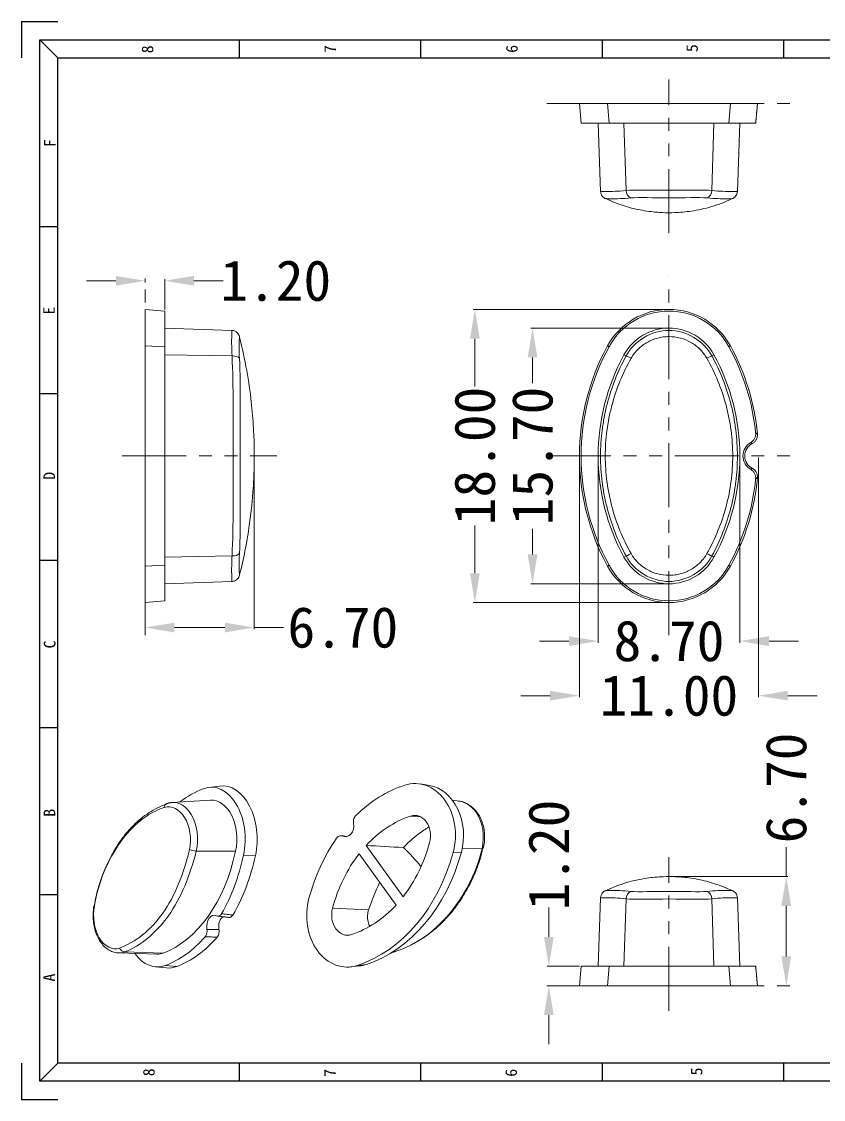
# Model space of a CAD drawing. Extents: x -40 to 272, y -118 to 614.
# Drawn here: x -39.8 to 9.5, y -118.2 to -52 of the extents above; entities that cross this region are included whole.
import ezdxf
from ezdxf.enums import TextEntityAlignment as Align

# ---------------------------------------------------------------- set-up
doc = ezdxf.new("R2010")
doc.units = 0
doc.header["$MEASUREMENT"] = 0
doc.linetypes.add('PHANTOM', pattern=[2.5, 1.25, -0.25, 0.25, -0.25, 0.25, -0.25])
doc.layers.add('40', color=7, linetype='Continuous')
doc.layers.add('50', color=7, linetype='Continuous')
doc.layers.add('moldbase', color=7, linetype='Continuous', lineweight=20)
doc.styles.add('宋体', font='SimSun.ttf', dxfattribs={"width": 0.7})
doc.dimstyles.new('3', dxfattribs={"dimtxt": 2.5, "dimasz": 1.8, "dimexe": 0.1, "dimexo": 0.1, "dimgap": 0.1, "dimtad": 0, "dimzin": 0, "dimdsep": 46, "dimtxsty": 'Standard', "dimcen": 0, "dimclrd": 4, "dimclre": 4, "dimclrt": 3, "dimadec": 1, "dimazin": 0, "dimtfac": 1, "dimtofl": 0, "dimtmove": 0, "dimatfit": 3, "dimfxl": 0.18, "dimtolj": 1, "dimtzin": 0, "dimlwd": 9, "dimlwe": 9, "dimarcsym": 0})

# ---------------------------------------------------------------- blocks, each defined once
blk = doc.blocks.new('*D16')
at = {"color": 4, "linetype": 'Continuous', "lineweight": 9}
for p, q in [((-4.361, -78.795), (-4.361, -90.165)), ((4.339, -78.795), (4.339, -90.165)), ((-6.161, -90.065), (-7.961, -90.065)), ((6.139, -90.065), (7.939, -90.065))]:
    blk.add_line(p, q, dxfattribs=at)
for points in [[(-6.161, -89.765), (-6.161, -90.365), (-4.361, -90.065)], [(6.139, -89.765), (6.139, -90.365), (4.339, -90.065)]]:
    blk.add_solid(points, dxfattribs=at)
at = {"layer": 'Defpoints', "color": 0, "linetype": 'Continuous', "lineweight": 9}
for p in [(-4.361, -78.695), (4.339, -78.695), (4.339, -90.065)]:
    blk.add_point(p, dxfattribs=at)
at = {"color": 3, "linetype": 'Continuous', "lineweight": 9, "insert": (-0.011, -90.065), "char_height": 2.5, "attachment_point": 5}
blk.add_mtext('\\A1;8.70', dxfattribs=at)
blk = doc.blocks.new('*D17')
at = {"color": 4, "linetype": 'Continuous', "lineweight": 9}
for p, q in [((-5.511, -78.795), (-5.511, -93.515)), ((5.489, -78.795), (5.489, -93.515)), ((-7.311, -93.415), (-9.111, -93.415)), ((7.289, -93.415), (9.089, -93.415))]:
    blk.add_line(p, q, dxfattribs=at)
for points in [[(-7.311, -93.115), (-7.311, -93.715), (-5.511, -93.415)], [(7.289, -93.115), (7.289, -93.715), (5.489, -93.415)]]:
    blk.add_solid(points, dxfattribs=at)
at = {"layer": 'Defpoints', "color": 0, "linetype": 'Continuous', "lineweight": 9}
for p in [(-5.511, -78.695), (5.489, -78.695), (5.489, -93.415)]:
    blk.add_point(p, dxfattribs=at)
at = {"color": 3, "linetype": 'Continuous', "lineweight": 9, "insert": (-0.011, -93.415), "char_height": 2.5, "attachment_point": 5}
blk.add_mtext('\\A1;11.00', dxfattribs=at)
blk = doc.blocks.new('*D18')
at = {"color": 4, "linetype": 'Continuous', "lineweight": 9}
for p, q in [((-0.111, -70.845), (-8.494, -70.845)), ((-8.394, -72.645), (-8.394, -74.22)), ((-8.394, -84.745), (-8.394, -83.17)), ((-0.111, -86.545), (-8.494, -86.545))]:
    blk.add_line(p, q, dxfattribs=at)
for points in [[(-8.694, -72.645), (-8.094, -72.645), (-8.394, -70.845)], [(-8.694, -84.745), (-8.094, -84.745), (-8.394, -86.545)]]:
    blk.add_solid(points, dxfattribs=at)
at = {"layer": 'Defpoints', "color": 0, "linetype": 'Continuous', "lineweight": 9}
for p in [(-8.394, -70.845), (-0.011, -70.845), (-0.011, -86.545)]:
    blk.add_point(p, dxfattribs=at)
at = {"color": 3, "linetype": 'Continuous', "lineweight": 9, "insert": (-8.394, -78.695), "char_height": 2.5, "attachment_point": 5, "rotation": 90}
blk.add_mtext('\\A1;15.70', dxfattribs=at)
blk = doc.blocks.new('*D19')
at = {"color": 4, "linetype": 'Continuous', "lineweight": 9}
for p, q in [((-0.111, -69.695), (-12.034, -69.695)), ((-11.934, -71.495), (-11.934, -74.428)), ((-11.934, -85.895), (-11.934, -82.962)), ((-0.111, -87.695), (-12.034, -87.695))]:
    blk.add_line(p, q, dxfattribs=at)
for points in [[(-12.234, -71.495), (-11.634, -71.495), (-11.934, -69.695)], [(-12.234, -85.895), (-11.634, -85.895), (-11.934, -87.695)]]:
    blk.add_solid(points, dxfattribs=at)
at = {"layer": 'Defpoints', "color": 0, "linetype": 'Continuous', "lineweight": 9}
for p in [(-11.934, -69.695), (-0.011, -69.695), (-0.011, -87.695)]:
    blk.add_point(p, dxfattribs=at)
at = {"color": 3, "linetype": 'Continuous', "lineweight": 9, "insert": (-11.934, -78.695), "char_height": 2.5, "attachment_point": 5, "rotation": 90}
blk.add_mtext('\\A1;18.00', dxfattribs=at)
blk = doc.blocks.new('*D23')
at = {"color": 4, "linetype": 'Continuous', "lineweight": 9}
for p, q in [((-7.39, -108.226), (-7.39, -106.426)), ((-5.506, -110.026), (-7.49, -110.026)), ((-7.411, -111.226), (-7.29, -111.226)), ((-7.39, -113.026), (-7.39, -114.826))]:
    blk.add_line(p, q, dxfattribs=at)
for points in [[(-7.69, -108.226), (-7.09, -108.226), (-7.39, -110.026)], [(-7.69, -113.026), (-7.09, -113.026), (-7.39, -111.226)]]:
    blk.add_solid(points, dxfattribs=at)
at = {"layer": 'Defpoints', "color": 0, "linetype": 'Continuous', "lineweight": 9}
for p in [(-7.39, -110.026), (-5.406, -110.026), (-7.511, -111.226)]:
    blk.add_point(p, dxfattribs=at)
at = {"color": 3, "linetype": 'Continuous', "lineweight": 9, "insert": (-7.39, -103.201), "char_height": 2.5, "attachment_point": 5, "rotation": 90}
blk.add_mtext('\\A1;1.20', dxfattribs=at)
blk = doc.blocks.new('*D24')
at = {"color": 4, "linetype": 'Continuous', "lineweight": 9}
for p, q in [((7.194, -104.523), (7.194, -102.723)), ((0.089, -104.523), (7.294, -104.523)), ((7.194, -109.426), (7.194, -106.323)), ((7.389, -111.226), (7.094, -111.226))]:
    blk.add_line(p, q, dxfattribs=at)
for points in [[(6.894, -106.323), (7.494, -106.323), (7.194, -104.523)], [(6.894, -109.426), (7.494, -109.426), (7.194, -111.226)]]:
    blk.add_solid(points, dxfattribs=at)
at = {"layer": 'Defpoints', "color": 0, "linetype": 'Continuous', "lineweight": 9}
for p in [(-0.011, -104.523), (7.194, -104.523), (7.489, -111.226)]:
    blk.add_point(p, dxfattribs=at)
at = {"color": 3, "linetype": 'Continuous', "lineweight": 9, "insert": (7.194, -99.082), "char_height": 2.5, "attachment_point": 5, "rotation": 90}
blk.add_mtext('\\A1;6.70', dxfattribs=at)
blk = doc.blocks.new('*D25')
at = {"color": 4, "linetype": 'Continuous', "lineweight": 9}
for p, q in [((-33.989, -67.938), (-35.789, -67.938)), ((-32.189, -67.795), (-32.189, -68.038)), ((-30.989, -69.7), (-30.989, -67.838)), ((-29.189, -67.938), (-27.389, -67.938))]:
    blk.add_line(p, q, dxfattribs=at)
for points in [[(-33.989, -67.638), (-33.989, -68.238), (-32.189, -67.938)], [(-29.189, -67.638), (-29.189, -68.238), (-30.989, -67.938)]]:
    blk.add_solid(points, dxfattribs=at)
at = {"layer": 'Defpoints', "color": 0, "linetype": 'Continuous', "lineweight": 9}
for p in [(-32.189, -67.695), (-30.989, -67.938), (-30.989, -69.8)]:
    blk.add_point(p, dxfattribs=at)
at = {"color": 3, "linetype": 'Continuous', "lineweight": 9, "insert": (-24.164, -67.938), "char_height": 2.5, "attachment_point": 5}
blk.add_mtext('\\A1;1.20', dxfattribs=at)
blk = doc.blocks.new('*D26')
at = {"color": 4, "linetype": 'Continuous', "lineweight": 9}
for p, q in [((-25.486, -78.795), (-25.486, -89.332)), ((-32.189, -89.595), (-32.189, -89.132)), ((-30.389, -89.232), (-27.286, -89.232)), ((-25.486, -89.232), (-23.686, -89.232))]:
    blk.add_line(p, q, dxfattribs=at)
for points in [[(-30.389, -88.932), (-30.389, -89.532), (-32.189, -89.232)], [(-27.286, -88.932), (-27.286, -89.532), (-25.486, -89.232)]]:
    blk.add_solid(points, dxfattribs=at)
at = {"layer": 'Defpoints', "color": 0, "linetype": 'Continuous', "lineweight": 9}
for p in [(-25.486, -78.695), (-25.486, -89.232), (-32.189, -89.695)]:
    blk.add_point(p, dxfattribs=at)
at = {"color": 3, "linetype": 'Continuous', "lineweight": 9, "insert": (-20.044, -89.232), "char_height": 2.5, "attachment_point": 5}
blk.add_mtext('\\A1;6.70', dxfattribs=at)
blk = doc.blocks.new('7')
at = {"color": 8}
for p, q in [((2005.95, 533.19), (2015.95, 533.19)), ((2005.95, 533.19), (2005.95, 523.19)), ((2005.95, 246.19), (2005.95, 236.19)), ((2005.95, 236.19), (2015.95, 236.19))]:
    blk.add_line(p, q, dxfattribs=at)
for p, q in [((2065.95, 528.19), (2065.95, 523.19)), ((2115.95, 528.19), (2115.95, 523.19)), ((2165.95, 528.19), (2165.95, 523.19)), ((2215.95, 528.19), (2215.95, 523.19)), ((2010.95, 476.69), (2015.95, 476.69)), ((2010.95, 430.69), (2015.95, 430.69)), ((2015.95, 384.69), (2010.95, 384.69)), ((2010.95, 338.69), (2015.95, 338.69)), ((2010.95, 292.69), (2015.95, 292.69)), ((2065.95, 246.19), (2065.95, 241.19)), ((2115.95, 246.19), (2115.95, 241.19)), ((2165.95, 246.19), (2165.95, 241.19)), ((2215.95, 246.19), (2215.95, 241.19))]:
    blk.add_line(p, q)
for points in [[(2420.95, 241.19), (2010.95, 241.19), (2010.95, 528.19), (2420.95, 528.19)], [(2415.95, 246.19), (2015.95, 246.19), (2015.95, 523.19), (2415.95, 523.19)]]:
    blk.add_lwpolyline(points, close=True)
at = {"layer": 'moldbase'}
for p, q in [((2015.95, 523.19), (2010.95, 528.19)), ((2015.95, 246.19), (2010.95, 241.19))]:
    blk.add_line(p, q, dxfattribs=at)
at = {"style": '宋体'}
for s, p in [('8', (2040.68, 525.55)), ('7', (2090.98, 525.61)), ('6', (2141.1, 525.67)), ('5', (2190.78, 525.86)), ('F', (2013.73, 499.72)), ('E', (2013.51, 453.59)), ('D', (2013.59, 408.03)), ('C', (2013.7, 361.55)), ('B', (2013.65, 315.18)), ('A', (2013.54, 269.78)), ('8', (2041.05, 243.68)), ('7', (2090.91, 243.53)), ('6', (2140.91, 243.54)), ('5', (2192.02, 243.9))]:
    blk.add_text(s, height=3.2, rotation=90, dxfattribs=at).set_placement(p, align=Align.MIDDLE)

msp = doc.modelspace()

# ---------------------------------------------------------------- linework, layer by layer
at = {"layer": '40', "color": 1, "linetype": 'PHANTOM', "lineweight": 9, "ltscale": 3.142857}
for p, q in [((-0.011, -65.007), (-0.011, -55.583)), ((-7.511, -57.055), (7.489, -57.055)), ((-32.189, -89.695), (-32.189, -67.695)), ((-0.011, -89.695), (-0.011, -67.695)), ((-33.592, -78.695), (-24.108, -78.695)), ((-7.511, -78.695), (7.489, -78.695)), ((-0.011, -112.765), (-0.011, -103.341)), ((-7.511, -111.226), (7.489, -111.226))]:
    msp.add_line(p, q, dxfattribs=at)
at = {"layer": '40', "color": 7, "linetype": 'Continuous', "lineweight": 9}
for p, q in [((-5.511, -57.055), (-5.406, -58.255)), ((-3.784, -57.055), (-5.511, -57.055)), ((-3.784, -57.055), (-3.692, -58.255)), ((3.763, -57.055), (-3.784, -57.055)), ((3.763, -57.055), (3.671, -58.255)), ((5.425, -57.055), (3.763, -57.055)), ((-3.692, -58.255), (-5.406, -58.255)), ((-4.361, -58.255), (-4.214, -62.456)), ((3.671, -58.255), (-3.692, -58.255)), ((-2.648, -62.39), (-2.775, -58.255)), ((2.627, -62.39), (2.754, -58.255)), ((5.313, -58.255), (3.671, -58.255)), ((4.193, -62.456), (4.339, -58.255)), ((-30.989, -69.8), (-32.189, -69.695)), ((-32.189, -69.695), (-32.189, -71.934)), ((-30.989, -69.8), (-30.989, -71.984)), ((-26.862, -70.989), (-30.989, -70.845)), ((-32.189, -71.934), (-32.189, -85.456)), ((-32.189, -71.934), (-30.989, -71.984)), ((-30.989, -71.984), (-30.989, -85.406)), ((-3.784, -71.934), (-3.692, -71.984)), ((3.763, -71.934), (3.671, -71.984)), ((-26.854, -72.554), (-30.989, -72.485)), ((-2.648, -72.554), (-2.775, -72.485)), ((2.627, -72.554), (2.754, -72.485)), ((-26.854, -84.836), (-30.989, -84.905)), ((-2.648, -84.836), (-2.775, -84.905)), ((2.627, -84.836), (2.754, -84.905)), ((-32.189, -85.456), (-30.989, -85.406)), ((-32.189, -85.456), (-32.189, -87.695)), ((-30.989, -85.406), (-30.989, -87.59)), ((-3.784, -85.456), (-3.692, -85.406)), ((3.763, -85.456), (3.671, -85.406)), ((-30.989, -86.545), (-26.862, -86.401)), ((-32.189, -87.695), (-30.989, -87.59)), ((-27.623, -98.963), (-28.3, -99.053)), ((-14.716, -98.936), (-15.267, -98.839)), ((-28.18, -99.827), (-30.521, -99.972)), ((-13.019, -99.869), (-13.311, -99.842)), ((-15.259, -100.86), (-15.887, -100.806)), ((-29.051, -102.964), (-26.633, -102.962)), ((-25.417, -103.233), (-26.148, -103.218)), ((-19.051, -103.128), (-16.777, -106.276)), ((-18.617, -102.615), (-16.342, -105.763)), ((-13.267, -103.037), (-12.765, -103.032)), ((-11.497, -102.819), (-12.71, -102.798)), ((-4.214, -105.826), (-4.361, -110.026)), ((-2.648, -105.891), (-2.775, -110.026)), ((2.627, -105.891), (2.754, -110.026)), ((4.339, -110.026), (4.193, -105.826)), ((-18.464, -106.573), (-20.679, -106.463)), ((-33.807, -109.216), (-31.466, -109.286)), ((-33.443, -109.153), (-31.075, -109.221)), ((-16.837, -109.124), (-16.943, -109.126)), ((-31.562, -110.064), (-30.882, -110.132)), ((-30.253, -110.048), (-30.948, -109.983)), ((-19.571, -110.071), (-19.016, -110.012)), ((-19.146, -109.979), (-18.601, -109.922)), ((-5.406, -110.026), (-5.511, -111.226)), ((-3.692, -110.026), (-5.406, -110.026)), ((-3.784, -111.226), (-3.692, -110.026)), ((-3.692, -110.026), (3.671, -110.026)), ((3.763, -111.226), (3.671, -110.026)), ((3.671, -110.026), (5.313, -110.026)), ((-3.784, -111.226), (-5.511, -111.226)), ((-3.784, -111.226), (3.763, -111.226)), ((3.763, -111.226), (5.425, -111.226))]:
    msp.add_line(p, q, dxfattribs=at)
for centre, radius, start, end in [((-0.011, -73.995), 4.3, 28.64544, 151.35456), ((-0.011, -73.995), 4.195, 28.64544, 151.35456), ((-0.011, -73.995), 3.15, 28.64544, 151.35456), ((8.593, -78.695), 14.104, 151.35456, 208.64544), ((8.593, -78.695), 13.999, 151.35456, 208.64544), ((-8.615, -78.695), 13.999, 5.77269, 28.64544), ((-8.615, -78.695), 14.104, 5.47578, 28.64544), ((8.593, -78.695), 12.954, 151.35456, 208.64544), ((-8.615, -78.695), 12.954, 331.35456, 28.64544), ((-8.615, -78.695), 14.104, 331.35456, 354.52422), ((-8.615, -78.695), 13.999, 331.35456, 354.22731), ((-0.011, -83.395), 3.15, 208.64544, 331.35456), ((-0.011, -83.395), 4.3, 208.64544, 331.35456), ((-0.011, -83.395), 4.195, 208.64544, 331.35456)]:
    msp.add_arc(centre, radius, start, end, dxfattribs=at)
at = {"layer": '40', "color": 7, "linetype": 'Continuous', "lineweight": 9, "extrusion": (0, 0, -1)}
for radius, start, end in [(0.955, 299.758, 60.242), (0.85, 297.09341, 62.90659)]:
    msp.add_arc((-5.489, -78.695), radius, start, end, dxfattribs=at)
at = {"layer": '40', "color": 7, "linetype": 'Continuous', "lineweight": 9}
for centre, major_axis, ratio, start_param, end_param in [((-2.21, -62.373), (0.056, -0.497), 0.877233, 4.648839, 5.864873), ((2.188, -62.373), (0.056, 0.497), 0.877233, 3.559905, 4.775939), ((-26.871, -72.794), (0.499, 0.031), 0.477047, 0.290587, 1.506622), ((-2.21, -72.794), (0.439, -0.239), 0.053743, 1.890601, 3.106636), ((2.188, -72.794), (0.439, 0.239), 0.053743, 0.034957, 1.250992), ((-26.871, -84.596), (0.499, -0.031), 0.477047, 4.776564, 5.992598), ((-2.21, -84.596), (0.439, 0.239), 0.053743, 3.17655, 4.392584), ((2.188, -84.596), (0.439, -0.239), 0.053743, 5.032194, 6.248228), ((-15.653, -102.033), (0.11, 3.223), 0.782843, 4.422262, 6.56394), ((-26.905, -109.334), (0.168, -10.498), 0.652124, 3.368107, 3.594603), ((-28.096, -102.187), (0.05, -3.146), 0.652124, 1.226428, 3.368107), ((-27.414, -102.176), (0.052, -3.225), 0.652124, 1.226428, 3.216917), ((-14.299, -109.148), (0.359, 10.572), 0.782843, 0.280755, 0.685142), ((-15.093, -102.052), (0.107, 3.144), 0.782843, 4.422262, 6.172883), ((-28.096, -102.187), (0.038, -2.362), 0.652124, 1.226428, 3.171608), ((-30.742, -100.398), (0.125, -0.354), 0.702311, 3.146313, 4.149064), ((-19.869, -101.44), (-0.022, -0.637), 0.782843, 5.96597, 8.161825), ((-14.299, -109.148), (-0.293, -8.616), 0.782843, 3.422348, 3.878795), ((-15.653, -102.033), (-0.043, -1.268), 0.782843, 1.280669, 3.422348), ((-14.299, -109.148), (0.359, 10.572), 0.782843, 0.876283, 1.280669), ((-21.094, -99.743), (-0.293, -8.616), 0.782843, 0.824223, 1.280669), ((-32.649, -99.777), (0.155, -9.714), 0.652124, 0.226514, 1.226428), ((-29.273, -102.841), (0.363, -0.095), 0.221862, 4.211899, 5.427933), ((-32.649, -99.777), (0.168, -10.498), 0.652124, 0.827224, 1.226428), ((-31.966, -99.766), (0.169, -10.577), 0.652124, 0.822042, 1.226428), ((-14.299, -109.148), (-0.293, -8.616), 0.782843, 3.965815, 4.422262), ((-21.094, -99.743), (0.359, 10.572), 0.782843, 3.422348, 4.422262), ((-20.535, -99.762), (0.357, 10.493), 0.782843, 3.422348, 4.422262), ((-11.782, -102.702), (0.365, -0.086), 0.220934, 5.660848, 6.297289), ((-19.74, -106.858), (0.11, 3.223), 0.782843, 1.280669, 3.422348), ((-2.21, -105.909), (0.056, 0.497), 0.877233, 0.418312, 1.634347), ((2.188, -105.909), (0.056, -0.497), 0.877233, 1.507246, 2.723281), ((-34.962, -106.346), (0.369, -0.065), 0.291956, 3.156629, 3.551141), ((-19.74, -106.858), (-0.043, -1.268), 0.782843, 4.422262, 6.56394), ((-21.094, -99.743), (-0.293, -8.616), 0.782843, 0.280755, 0.737202), ((-27.941, -107.61), (-0.011, 0.716), 0.652124, 5.958235, 8.061078), ((-27.259, -107.6), (-0.01, 0.637), 0.652124, 6.559027, 8.107584), ((-32.649, -99.777), (0.168, -10.498), 0.652124, 0.226514, 0.625719), ((-31.966, -99.766), (0.169, -10.577), 0.652124, 0.226514, 0.630901), ((-33.494, -108.789), (0.139, -0.348), 0.772405, 4.758537, 5.974571), ((-16.914, -108.761), (0.113, -0.357), 0.554596, 6.108063, 6.276085), ((-31.457, -106.924), (0.05, -3.146), 0.652124, 5.531755, 6.509699), ((-31.457, -106.924), (0.038, -2.362), 0.652124, 6.253133, 6.509699), ((-30.775, -106.914), (0.052, -3.225), 0.652124, 6.207856, 6.509699), ((-19.181, -106.877), (0.107, 3.144), 0.782843, 3.251884, 3.422348)]:
    msp.add_ellipse(centre, major_axis=major_axis, ratio=ratio, start_param=start_param, end_param=end_param, dxfattribs=at)
for points, knots in [([(5.313, -58.255), (5.333, -58.041), (5.353, -57.827), (5.373, -57.614), (5.39, -57.427), (5.408, -57.241), (5.425, -57.055)], [0, 0, 0, 0, 0.534545, 0.534545, 0.534545, 1, 1, 1, 1]), ([(-4.216, -62.454), (-4.212, -62.455), (-4.181, -62.455), (-4.082, -62.457), (-4.041, -62.458), (-3.941, -62.458), (-3.883, -62.458), (-3.684, -62.457), (-3.52, -62.454), (-3.131, -62.434), (-2.906, -62.418), (-2.648, -62.39)], [0, 0, 0, 0, 0.249135, 0.249135, 0.374279, 0.374279, 0.499423, 0.499423, 0.749712, 0.749712, 1, 1, 1, 1]), ([(-4.21, -62.458), (-4.209, -62.51), (-4.194, -62.606), (-4.127, -62.73), (-4.044, -62.818), (-3.967, -62.871), (-3.919, -62.893), (-3.901, -62.9)], [0, 0, 0, 0, 0.264205, 0.513022, 0.721782, 0.897388, 1, 1, 1, 1]), ([(-2.336, -62.847), (-2.595, -62.872), (-2.824, -62.886), (-3.219, -62.901), (-3.385, -62.902), (-3.587, -62.9), (-3.647, -62.899), (-3.749, -62.896), (-3.791, -62.895), (-3.892, -62.892), (-3.93, -62.89), (-3.923, -62.89)], [0, 0, 0, 0, 0.250084, 0.250084, 0.500169, 0.500169, 0.625211, 0.625211, 0.750253, 0.750253, 1, 1, 1, 1]), ([(-2.648, -62.39), (-2.131, -62.342), (-1.084, -62.382), (1.062, -62.382), (2.11, -62.342), (2.627, -62.39)], [0, 0, 0, 0, 0.5, 0.5, 1, 1, 1, 1]), ([(2.314, -62.847), (1.85, -62.801), (0.924, -62.849), (-0.947, -62.849), (-1.872, -62.801), (-2.336, -62.847)], [0, 0, 0, 0, 0.5, 0.5, 1, 1, 1, 1]), ([(3.897, -62.891), (3.908, -62.89), (3.902, -62.89), (3.897, -62.891), (3.87, -62.892), (3.784, -62.895), (3.764, -62.895), (3.722, -62.897), (3.698, -62.897), (3.621, -62.899), (3.562, -62.9), (3.361, -62.902), (3.195, -62.901), (2.802, -62.886), (2.574, -62.872), (2.314, -62.847)], [0, 0, 0, 0, 0.001362, 0.001362, 0.251021, 0.251021, 0.313436, 0.313436, 0.375851, 0.375851, 0.500681, 0.500681, 0.75034, 0.75034, 1, 1, 1, 1]), ([(2.627, -62.39), (2.884, -62.418), (3.109, -62.434), (3.497, -62.454), (3.66, -62.457), (3.858, -62.458), (3.916, -62.458), (3.991, -62.458), (4.014, -62.458), (4.056, -62.457), (4.075, -62.457), (4.159, -62.455), (4.186, -62.455), (4.19, -62.455), (4.195, -62.454), (4.199, -62.454)], [0, 0, 0, 0, 0.249897, 0.249897, 0.499793, 0.499793, 0.624742, 0.624742, 0.687216, 0.687216, 0.74969, 0.74969, 0.999587, 0.999587, 1, 1, 1, 1]), ([(3.88, -62.898), (3.938, -62.875), (4.031, -62.819), (4.135, -62.686), (4.188, -62.561), (4.187, -62.48), (4.185, -62.455)], [0, 0, 0, 0, 0.312782, 0.572195, 0.872895, 1, 1, 1, 1]), ([(-3.897, -62.892), (-3.546, -63.06), (-2.859, -63.334), (-1.955, -63.563), (-1.272, -63.676), (-0.81, -63.726), (-0.284, -63.76), (0.432, -63.762), (1.441, -63.666), (2.638, -63.406), (3.458, -63.089), (3.875, -62.891)], [0, 0, 0, 0, 0.144554, 0.276844, 0.347282, 0.403492, 0.450516, 0.544403, 0.670567, 0.829013, 1, 1, 1, 1]), ([(-26.854, -72.554), (-26.866, -72.317), (-26.872, -72.102), (-26.876, -71.812), (-26.876, -71.72), (-26.876, -71.554), (-26.875, -71.478), (-26.873, -71.342), (-26.872, -71.281), (-26.869, -71.175), (-26.867, -71.132), (-26.865, -71.061), (-26.864, -71.034), (-26.863, -70.998), (-26.862, -70.989)], [0, 0, 0, 0, 0.250083, 0.250083, 0.375125, 0.375125, 0.500166, 0.500166, 0.625208, 0.625208, 0.750249, 0.750249, 0.875291, 1, 1, 1, 1]), ([(-26.392, -71.389), (-26.393, -71.381), (-26.4, -71.327), (-26.445, -71.232), (-26.537, -71.113), (-26.676, -71.025), (-26.796, -70.982), (-26.861, -70.991), (-26.866, -70.992)], [0, 0, 0, 0, 0.036861, 0.242165, 0.45918, 0.707128, 0.975855, 1, 1, 1, 1]), ([(-26.395, -71.366), (-26.395, -71.371), (-26.395, -71.375), (-26.397, -71.404), (-26.398, -71.426), (-26.401, -71.485), (-26.403, -71.522), (-26.407, -71.611), (-26.409, -71.662), (-26.412, -71.776), (-26.413, -71.84), (-26.415, -71.981), (-26.415, -72.059), (-26.413, -72.306), (-26.409, -72.491), (-26.397, -72.696)], [0, 0, 0, 0, 0.124757, 0.124757, 0.249791, 0.249791, 0.374826, 0.374826, 0.499861, 0.499861, 0.624896, 0.624896, 0.74993, 0.74993, 1, 1, 1, 1]), ([(-26.392, -86.001), (-26.268, -85.513), (-26.052, -84.558), (-25.815, -83.191), (-25.659, -81.978), (-25.568, -80.966), (-25.517, -80.132), (-25.488, -79.286), (-25.481, -78.262), (-25.526, -76.916), (-25.664, -75.278), (-25.934, -73.395), (-26.22, -72.074), (-26.394, -71.39)], [0, 0, 0, 0, 0.102257, 0.199007, 0.281821, 0.3507, 0.405642, 0.451646, 0.522643, 0.613821, 0.72518, 0.856717, 1, 1, 1, 1]), ([(-2.648, -72.554), (-2.131, -71.604), (-1.084, -70.989), (1.062, -70.989), (2.11, -71.604), (2.627, -72.554)], [0, 0, 0, 0, 0.5, 0.5, 1, 1, 1, 1]), ([(2.314, -72.696), (2.256, -72.594), (2.191, -72.495), (2.048, -72.308), (1.971, -72.221), (1.805, -72.057), (1.717, -71.981), (1.53, -71.84), (1.431, -71.775), (1.126, -71.602), (0.91, -71.515), (0.454, -71.396), (0.223, -71.367), (-0.128, -71.367), (-0.246, -71.374), (-0.478, -71.404), (-0.593, -71.426), (-0.818, -71.485), (-0.929, -71.522), (-1.147, -71.611), (-1.253, -71.662), (-1.456, -71.776), (-1.553, -71.84), (-1.739, -71.981), (-1.829, -72.059), (-2.078, -72.306), (-2.22, -72.491), (-2.336, -72.696)], [0, 0, 0, 0, 0.0625, 0.0625, 0.125, 0.125, 0.1875, 0.1875, 0.25, 0.25, 0.375, 0.375, 0.5, 0.5, 0.5625, 0.5625, 0.625, 0.625, 0.6875, 0.6875, 0.75, 0.75, 0.8125, 0.8125, 0.875, 0.875, 1, 1, 1, 1]), ([(-26.854, -84.836), (-26.798, -83.89), (-26.788, -82.902), (-26.784, -80.843), (-26.79, -79.763), (-26.79, -77.637), (-26.784, -76.566), (-26.788, -74.492), (-26.798, -73.5), (-26.854, -72.554)], [0, 0, 0, 0, 0.25, 0.25, 0.5, 0.5, 0.75, 0.75, 1, 1, 1, 1]), ([(-26.397, -72.696), (-26.346, -73.615), (-26.341, -74.582), (-26.346, -76.609), (-26.354, -77.659), (-26.354, -79.742), (-26.346, -80.801), (-26.341, -82.812), (-26.346, -83.775), (-26.397, -84.694)], [0, 0, 0, 0, 0.25, 0.25, 0.5, 0.5, 0.75, 0.75, 1, 1, 1, 1]), ([(-2.648, -84.836), (-2.906, -84.363), (-3.131, -83.879), (-3.519, -82.891), (-3.682, -82.387), (-3.879, -81.615), (-3.937, -81.355), (-4.013, -80.962), (-4.036, -80.83), (-4.078, -80.564), (-4.097, -80.431), (-4.181, -79.764), (-4.214, -79.232), (-4.214, -78.169), (-4.182, -77.638), (-4.082, -76.844), (-4.041, -76.579), (-3.941, -76.051), (-3.883, -75.788), (-3.684, -75.01), (-3.52, -74.503), (-3.131, -73.512), (-2.906, -73.027), (-2.648, -72.554)], [0, 0, 0, 0, 0.125, 0.125, 0.25, 0.25, 0.3125, 0.3125, 0.34375, 0.34375, 0.375, 0.375, 0.5, 0.5, 0.625, 0.625, 0.6875, 0.6875, 0.75, 0.75, 0.875, 0.875, 1, 1, 1, 1]), ([(-2.336, -72.696), (-2.595, -73.156), (-2.824, -73.627), (-3.219, -74.594), (-3.385, -75.089), (-3.587, -75.849), (-3.647, -76.106), (-3.749, -76.623), (-3.791, -76.883), (-3.892, -77.66), (-3.926, -78.18), (-3.925, -79.221), (-3.891, -79.743), (-3.805, -80.396), (-3.786, -80.527), (-3.743, -80.787), (-3.72, -80.916), (-3.643, -81.301), (-3.584, -81.555), (-3.382, -82.309), (-3.217, -82.801), (-2.823, -83.764), (-2.595, -84.234), (-2.336, -84.694)], [0, 0, 0, 0, 0.125, 0.125, 0.25, 0.25, 0.3125, 0.3125, 0.375, 0.375, 0.5, 0.5, 0.625, 0.625, 0.65625, 0.65625, 0.6875, 0.6875, 0.75, 0.75, 0.875, 0.875, 1, 1, 1, 1]), ([(2.314, -84.694), (2.574, -84.234), (2.802, -83.763), (3.197, -82.796), (3.364, -82.302), (3.566, -81.541), (3.625, -81.284), (3.727, -80.767), (3.77, -80.508), (3.871, -79.73), (3.904, -79.21), (3.904, -78.169), (3.87, -77.647), (3.784, -76.994), (3.764, -76.863), (3.722, -76.603), (3.698, -76.474), (3.621, -76.089), (3.562, -75.835), (3.361, -75.081), (3.195, -74.589), (2.802, -73.626), (2.574, -73.156), (2.314, -72.696)], [0, 0, 0, 0, 0.125, 0.125, 0.25, 0.25, 0.3125, 0.3125, 0.375, 0.375, 0.5, 0.5, 0.625, 0.625, 0.65625, 0.65625, 0.6875, 0.6875, 0.75, 0.75, 0.875, 0.875, 1, 1, 1, 1]), ([(2.627, -72.554), (2.884, -73.027), (3.109, -73.511), (3.497, -74.499), (3.66, -75.003), (3.858, -75.775), (3.916, -76.035), (3.991, -76.429), (4.014, -76.56), (4.056, -76.826), (4.075, -76.959), (4.159, -77.626), (4.192, -78.158), (4.193, -79.221), (4.16, -79.752), (4.061, -80.546), (4.019, -80.811), (3.919, -81.339), (3.861, -81.602), (3.663, -82.38), (3.499, -82.887), (3.11, -83.879), (2.884, -84.363), (2.627, -84.836)], [0, 0, 0, 0, 0.125, 0.125, 0.25, 0.25, 0.3125, 0.3125, 0.34375, 0.34375, 0.375, 0.375, 0.5, 0.5, 0.625, 0.625, 0.6875, 0.6875, 0.75, 0.75, 0.875, 0.875, 1, 1, 1, 1]), ([(5.015, -77.866), (5.066, -77.837), (5.11, -77.802), (5.19, -77.719), (5.224, -77.672), (5.276, -77.57), (5.295, -77.515), (5.316, -77.403), (5.319, -77.345), (5.313, -77.287)], [0, 0, 0, 0, 0.25, 0.25, 0.5, 0.5, 0.75, 0.75, 1, 1, 1, 1]), ([(5.425, -77.349), (5.431, -77.409), (5.427, -77.468), (5.404, -77.585), (5.383, -77.641), (5.34, -77.719), (5.324, -77.744), (5.288, -77.792), (5.268, -77.814), (5.205, -77.876), (5.155, -77.911), (5.102, -77.938)], [0, 0, 0, 0, 0.25, 0.25, 0.5, 0.5, 0.625, 0.625, 0.75, 0.75, 1, 1, 1, 1]), ([(5.313, -77.287), (5.333, -77.298), (5.353, -77.309), (5.373, -77.32), (5.39, -77.329), (5.408, -77.339), (5.425, -77.349)], [0, 0, 0, 0, 0.534545, 0.534545, 0.534545, 1, 1, 1, 1]), ([(5.102, -77.938), (5.089, -77.927), (5.076, -77.915), (5.062, -77.904), (5.047, -77.891), (5.031, -77.879), (5.015, -77.866)], [0, 0, 0, 0, 0.465435, 0.465435, 0.465435, 1, 1, 1, 1]), ([(5.015, -79.524), (5.031, -79.512), (5.047, -79.499), (5.062, -79.486), (5.073, -79.477), (5.083, -79.468), (5.093, -79.46), (5.096, -79.457), (5.1, -79.454), (5.103, -79.451)], [0, 0, 0, 0, 0.534565, 0.534565, 0.534565, 0.899732, 0.899732, 0.899732, 1, 1, 1, 1]), ([(5.313, -80.103), (5.319, -80.046), (5.317, -79.988), (5.295, -79.876), (5.276, -79.821), (5.224, -79.719), (5.19, -79.671), (5.111, -79.589), (5.066, -79.553), (5.015, -79.524)], [0, 0, 0, 0, 0.25, 0.25, 0.5, 0.5, 0.75, 0.75, 1, 1, 1, 1]), ([(5.102, -79.452), (5.155, -79.479), (5.204, -79.514), (5.289, -79.597), (5.325, -79.644), (5.368, -79.722), (5.381, -79.75), (5.401, -79.805), (5.409, -79.834), (5.427, -79.921), (5.431, -79.981), (5.425, -80.041)], [0, 0, 0, 0, 0.25, 0.25, 0.5, 0.5, 0.625, 0.625, 0.75, 0.75, 1, 1, 1, 1]), ([(5.425, -80.041), (5.421, -80.043), (5.417, -80.045), (5.413, -80.047), (5.4, -80.055), (5.387, -80.063), (5.373, -80.07), (5.353, -80.081), (5.333, -80.092), (5.313, -80.103)], [0, 0, 0, 0, 0.100276, 0.100276, 0.100276, 0.465455, 0.465455, 0.465455, 1, 1, 1, 1]), ([(-26.397, -84.694), (-26.403, -84.797), (-26.407, -84.895), (-26.413, -85.082), (-26.414, -85.169), (-26.415, -85.333), (-26.415, -85.409), (-26.413, -85.55), (-26.412, -85.615), (-26.407, -85.788), (-26.403, -85.875), (-26.397, -85.994), (-26.395, -86.021), (-26.395, -86.026)], [0, 0, 0, 0, 0.125067, 0.125067, 0.250133, 0.250133, 0.3752, 0.3752, 0.500267, 0.500267, 0.7504, 0.7504, 1, 1, 1, 1]), ([(-2.336, -84.694), (-2.278, -84.797), (-2.213, -84.895), (-2.069, -85.082), (-1.992, -85.169), (-1.827, -85.333), (-1.739, -85.409), (-1.552, -85.55), (-1.453, -85.615), (-1.148, -85.788), (-0.931, -85.875), (-0.475, -85.994), (-0.244, -86.023), (0.107, -86.023), (0.225, -86.016), (0.457, -85.986), (0.571, -85.964), (0.797, -85.905), (0.908, -85.868), (1.126, -85.78), (1.231, -85.728), (1.434, -85.614), (1.531, -85.55), (1.718, -85.409), (1.808, -85.331), (2.057, -85.084), (2.198, -84.899), (2.314, -84.694)], [0, 0, 0, 0, 0.0625, 0.0625, 0.125, 0.125, 0.1875, 0.1875, 0.25, 0.25, 0.375, 0.375, 0.5, 0.5, 0.5625, 0.5625, 0.625, 0.625, 0.6875, 0.6875, 0.75, 0.75, 0.8125, 0.8125, 0.875, 0.875, 1, 1, 1, 1]), ([(-26.862, -86.403), (-26.862, -86.399), (-26.864, -86.366), (-26.869, -86.223), (-26.872, -86.119), (-26.875, -85.914), (-26.876, -85.837), (-26.876, -85.67), (-26.876, -85.581), (-26.873, -85.389), (-26.871, -85.287), (-26.864, -85.069), (-26.86, -84.955), (-26.854, -84.836)], [0, 0, 0, 0, 0.249545, 0.249545, 0.499697, 0.499697, 0.624773, 0.624773, 0.749848, 0.749848, 0.874924, 0.874924, 1, 1, 1, 1]), ([(2.627, -84.836), (2.11, -85.786), (1.063, -86.401), (-1.083, -86.401), (-2.131, -85.786), (-2.648, -84.836)], [0, 0, 0, 0, 0.5, 0.5, 1, 1, 1, 1]), ([(-26.869, -86.4), (-26.864, -86.401), (-26.802, -86.41), (-26.687, -86.369), (-26.556, -86.291), (-26.471, -86.197), (-26.421, -86.105), (-26.397, -86.04), (-26.391, -86.007), (-26.391, -86.001)], [0, 0, 0, 0, 0.006859, 0.289546, 0.509904, 0.693298, 0.848064, 0.974827, 1, 1, 1, 1]), ([(-30.544, -99.976), (-30.096, -99.941), (-29.666, -100.213), (-29.009, -101.306), (-28.856, -102.197), (-29.051, -102.964)], [0, 0, 0, 0, 0.454799, 0.454799, 1, 1, 1, 1]), ([(-11.497, -102.819), (-11.31, -102.048), (-11.438, -101.161), (-12.157, -100.166), (-12.586, -99.916), (-13.021, -99.873)], [0, 0, 0, 0, 0.589254, 0.589254, 1, 1, 1, 1]), ([(-11.421, -102.787), (-11.413, -102.761), (-11.372, -102.612), (-11.338, -102.319), (-11.331, -101.921), (-11.382, -101.524), (-11.49, -101.145), (-11.652, -100.793), (-11.867, -100.485), (-12.126, -100.229), (-12.421, -100.037), (-12.695, -99.922), (-12.868, -99.894), (-12.933, -99.888)], [0, 0, 0, 0, 0.021466, 0.122514, 0.224889, 0.327478, 0.431272, 0.534517, 0.638225, 0.740323, 0.842067, 0.94217, 1, 1, 1, 1]), ([(-30.859, -100.061), (-30.867, -100.063), (-31.066, -100.122), (-31.432, -100.296), (-31.955, -100.588), (-32.449, -100.951), (-32.916, -101.373), (-33.351, -101.853), (-33.752, -102.384), (-34.121, -102.964), (-34.456, -103.589), (-34.754, -104.262), (-35.008, -104.978), (-35.197, -105.657), (-35.281, -106.1), (-35.311, -106.288)], [0, 0, 0, 0, 0.003686, 0.087456, 0.171998, 0.25716, 0.342679, 0.428038, 0.512704, 0.596257, 0.680108, 0.76526, 0.851384, 0.938041, 1, 1, 1, 1]), ([(-31.018, -100.283), (-31.549, -100.458), (-32.029, -100.726), (-32.932, -101.448), (-33.348, -101.902), (-34.093, -102.952), (-34.429, -103.563), (-34.972, -104.875), (-35.182, -105.578), (-35.308, -106.329)], [0, 0, 0, 0, 0.25, 0.25, 0.5, 0.5, 0.75, 0.75, 1, 1, 1, 1]), ([(-29.466, -102.866), (-29.301, -102.194), (-29.456, -101.424), (-30.08, -100.385), (-30.544, -100.126), (-31.018, -100.283)], [0, 0, 0, 0, 0.5, 0.5, 1, 1, 1, 1]), ([(-19.258, -100.784), (-19.289, -100.815), (-19.317, -100.853), (-19.339, -100.895), (-19.361, -100.937), (-19.378, -100.984), (-19.388, -101.033), (-19.397, -101.082), (-19.401, -101.133), (-19.398, -101.183), (-19.396, -101.21), (-19.392, -101.237), (-19.387, -101.263)], [0, 0, 0, 0, 0.283034, 0.283034, 0.283034, 0.566111, 0.566111, 0.566111, 0.848628, 0.848628, 0.848628, 1, 1, 1, 1]), ([(-16.319, -102.739), (-15.936, -102.33), (-15.513, -101.97), (-14.972, -101.607), (-14.866, -101.54), (-14.759, -101.477)], [0, 0, 0, 0, 0.805558, 0.805558, 1, 1, 1, 1]), ([(-20.045, -102.04), (-20.081, -102.023), (-20.121, -102.014), (-20.16, -102.013), (-20.2, -102.013), (-20.24, -102.021), (-20.277, -102.038), (-20.314, -102.054), (-20.35, -102.079), (-20.381, -102.11), (-20.398, -102.127), (-20.414, -102.145), (-20.428, -102.166)], [0, 0, 0, 0, 0.283034, 0.283034, 0.283034, 0.566111, 0.566111, 0.566111, 0.848627, 0.848627, 0.848627, 1, 1, 1, 1]), ([(-19.848, -102.076), (-19.895, -102.067), (-19.942, -102.059), (-19.988, -102.05), (-20.007, -102.047), (-20.026, -102.043), (-20.045, -102.04)], [0, 0, 0, 0, 0.713072, 0.713072, 0.713072, 1, 1, 1, 1]), ([(-33.756, -108.912), (-33.283, -108.738), (-32.809, -108.47), (-31.901, -107.748), (-31.475, -107.294), (-30.731, -106.244), (-30.404, -105.633), (-29.866, -104.321), (-29.65, -103.618), (-29.466, -102.866)], [0, 0, 0, 0, 0.25, 0.25, 0.5, 0.5, 0.75, 0.75, 1, 1, 1, 1]), ([(-29.051, -102.964), (-29.249, -103.726), (-29.479, -104.44), (-30.042, -105.77), (-30.379, -106.39), (-31.139, -107.462), (-31.57, -107.928), (-32.486, -108.679), (-32.965, -108.963), (-33.443, -109.153)], [0, 0, 0, 0, 0.25, 0.25, 0.5, 0.5, 0.75, 0.75, 1, 1, 1, 1]), ([(-16.837, -109.124), (-16.197, -108.921), (-15.609, -108.625), (-14.504, -107.857), (-13.983, -107.377), (-13.059, -106.286), (-12.643, -105.663), (-11.952, -104.309), (-11.679, -103.587), (-11.497, -102.819)], [0, 0, 0, 0, 0.25, 0.25, 0.5, 0.5, 0.75, 0.75, 1, 1, 1, 1]), ([(-15.868, -108.727), (-15.782, -108.684), (-15.491, -108.532), (-15.011, -108.239), (-14.447, -107.814), (-13.918, -107.333), (-13.428, -106.801), (-12.978, -106.222), (-12.568, -105.597), (-12.199, -104.926), (-11.876, -104.21), (-11.618, -103.492), (-11.488, -103.009), (-11.437, -102.782)], [0, 0, 0, 0, 0.040825, 0.138608, 0.236552, 0.334039, 0.430627, 0.525839, 0.621038, 0.717868, 0.815944, 0.914756, 1, 1, 1, 1]), ([(3.876, -105.389), (3.524, -105.222), (2.837, -104.947), (1.934, -104.719), (1.25, -104.606), (0.788, -104.555), (0.262, -104.521), (-0.453, -104.52), (-1.463, -104.615), (-2.659, -104.876), (-3.48, -105.192), (-3.897, -105.391)], [0, 0, 0, 0, 0.144554, 0.276844, 0.347282, 0.403492, 0.450516, 0.544403, 0.670567, 0.829013, 1, 1, 1, 1]), ([(-2.648, -105.891), (-2.906, -105.863), (-3.131, -105.847), (-3.519, -105.828), (-3.682, -105.824), (-3.879, -105.823), (-3.937, -105.823), (-4.013, -105.824), (-4.036, -105.824), (-4.078, -105.824), (-4.097, -105.825), (-4.181, -105.826), (-4.207, -105.827), (-4.212, -105.827), (-4.216, -105.827), (-4.221, -105.827)], [0, 0, 0, 0, 0.249897, 0.249897, 0.499793, 0.499793, 0.624742, 0.624742, 0.687216, 0.687216, 0.74969, 0.74969, 0.999587, 0.999587, 1, 1, 1, 1]), ([(-3.901, -105.383), (-3.959, -105.406), (-4.052, -105.463), (-4.156, -105.595), (-4.209, -105.721), (-4.209, -105.802), (-4.206, -105.826)], [0, 0, 0, 0, 0.312782, 0.572195, 0.872895, 1, 1, 1, 1]), ([(-3.919, -105.391), (-3.93, -105.391), (-3.923, -105.391), (-3.919, -105.391), (-3.891, -105.39), (-3.805, -105.387), (-3.786, -105.386), (-3.743, -105.385), (-3.72, -105.384), (-3.643, -105.382), (-3.584, -105.381), (-3.382, -105.38), (-3.217, -105.381), (-2.823, -105.395), (-2.595, -105.409), (-2.336, -105.435)], [0, 0, 0, 0, 0.001362, 0.001362, 0.251021, 0.251021, 0.313436, 0.313436, 0.375851, 0.375851, 0.500681, 0.500681, 0.75034, 0.75034, 1, 1, 1, 1]), ([(2.627, -105.891), (2.11, -105.94), (1.063, -105.9), (-1.083, -105.9), (-2.131, -105.94), (-2.648, -105.891)], [0, 0, 0, 0, 0.5, 0.5, 1, 1, 1, 1]), ([(-2.336, -105.435), (-1.872, -105.48), (-0.946, -105.432), (0.925, -105.432), (1.85, -105.48), (2.314, -105.435)], [0, 0, 0, 0, 0.5, 0.5, 1, 1, 1, 1]), ([(2.314, -105.435), (2.574, -105.409), (2.802, -105.395), (3.197, -105.381), (3.364, -105.38), (3.566, -105.381), (3.625, -105.383), (3.727, -105.385), (3.77, -105.386), (3.871, -105.39), (3.909, -105.391), (3.902, -105.391)], [0, 0, 0, 0, 0.250084, 0.250084, 0.500169, 0.500169, 0.625211, 0.625211, 0.750253, 0.750253, 1, 1, 1, 1]), ([(4.195, -105.827), (4.19, -105.827), (4.16, -105.826), (4.061, -105.824), (4.019, -105.824), (3.919, -105.823), (3.861, -105.823), (3.663, -105.824), (3.499, -105.828), (3.11, -105.847), (2.884, -105.863), (2.627, -105.891)], [0, 0, 0, 0, 0.249135, 0.249135, 0.374279, 0.374279, 0.499423, 0.499423, 0.749712, 0.749712, 1, 1, 1, 1]), ([(4.188, -105.823), (4.188, -105.771), (4.172, -105.675), (4.105, -105.552), (4.023, -105.463), (3.946, -105.41), (3.897, -105.389), (3.879, -105.382)], [0, 0, 0, 0, 0.264205, 0.513022, 0.721782, 0.897388, 1, 1, 1, 1]), ([(-35.308, -106.329), (-35.421, -107.001), (-35.321, -107.772), (-34.697, -108.811), (-34.179, -109.068), (-33.756, -108.912)], [0, 0, 0, 0, 0.5, 0.5, 1, 1, 1, 1]), ([(-35.328, -106.283), (-35.347, -106.381), (-35.38, -106.605), (-35.394, -106.972), (-35.367, -107.367), (-35.293, -107.755), (-35.172, -108.121), (-35.002, -108.453), (-34.788, -108.738), (-34.535, -108.967), (-34.255, -109.125), (-34.015, -109.204), (-33.873, -109.207), (-33.832, -109.206)], [0, 0, 0, 0, 0.076273, 0.172412, 0.270149, 0.36861, 0.46836, 0.56798, 0.668594, 0.767329, 0.865486, 0.960751, 1, 1, 1, 1]), ([(-27.803, -106.929), (-27.771, -106.945), (-27.738, -106.952), (-27.705, -106.951), (-27.672, -106.95), (-27.64, -106.94), (-27.609, -106.923), (-27.579, -106.905), (-27.55, -106.879), (-27.525, -106.847), (-27.515, -106.833), (-27.505, -106.819), (-27.496, -106.803)], [0, 0, 0, 0, 0.293139, 0.293139, 0.293139, 0.586319, 0.586319, 0.586319, 0.878975, 0.878975, 0.878975, 1, 1, 1, 1]), ([(-27.496, -106.803), (-27.372, -106.818), (-27.247, -106.832), (-27.123, -106.847), (-27.015, -106.86), (-26.907, -106.873), (-26.799, -106.886)], [0, 0, 0, 0, 0.534545, 0.534545, 0.534545, 1, 1, 1, 1]), ([(-26.799, -106.886), (-26.82, -106.923), (-26.847, -106.954), (-26.875, -106.978), (-26.904, -107.002), (-26.936, -107.019), (-26.968, -107.027), (-26.991, -107.032), (-27.015, -107.034), (-27.038, -107.03)], [0, 0, 0, 0, 0.368106, 0.368106, 0.368106, 0.736268, 0.736268, 0.736268, 1, 1, 1, 1]), ([(-18.39, -107.573), (-18.408, -107.539), (-18.424, -107.503), (-18.439, -107.466), (-18.484, -107.352), (-18.513, -107.227), (-18.524, -107.099), (-18.535, -106.973), (-18.528, -106.841), (-18.502, -106.716), (-18.492, -106.667), (-18.479, -106.62), (-18.464, -106.573)], [0, 0, 0, 0, 0.120023, 0.120023, 0.120023, 0.490299, 0.490299, 0.490299, 0.859673, 0.859673, 0.859673, 1, 1, 1, 1]), ([(-28.503, -108.222), (-28.477, -108.193), (-28.454, -108.155), (-28.436, -108.114), (-28.418, -108.072), (-28.404, -108.025), (-28.396, -107.977), (-28.388, -107.928), (-28.386, -107.877), (-28.389, -107.827), (-28.39, -107.806), (-28.392, -107.785), (-28.395, -107.765)], [0, 0, 0, 0, 0.293139, 0.293139, 0.293139, 0.586319, 0.586319, 0.586319, 0.878975, 0.878975, 0.878975, 1, 1, 1, 1]), ([(-28.395, -107.765), (-28.264, -107.766), (-28.133, -107.766), (-28.001, -107.766), (-27.912, -107.766), (-27.822, -107.766), (-27.732, -107.766), (-27.708, -107.766), (-27.683, -107.766), (-27.658, -107.766)], [0, 0, 0, 0, 0.534565, 0.534565, 0.534565, 0.899732, 0.899732, 0.899732, 1, 1, 1, 1]), ([(-27.658, -107.766), (-27.649, -107.814), (-27.646, -107.866), (-27.648, -107.916), (-27.65, -107.966), (-27.657, -108.016), (-27.67, -108.062), (-27.682, -108.108), (-27.7, -108.151), (-27.722, -108.188), (-27.734, -108.208), (-27.747, -108.226), (-27.761, -108.242)], [0, 0, 0, 0, 0.283034, 0.283034, 0.283034, 0.566111, 0.566111, 0.566111, 0.848627, 0.848627, 0.848627, 1, 1, 1, 1]), ([(-27.761, -108.242), (-27.786, -108.241), (-27.811, -108.241), (-27.836, -108.24), (-27.926, -108.238), (-28.016, -108.236), (-28.107, -108.233), (-28.239, -108.23), (-28.371, -108.226), (-28.503, -108.222)], [0, 0, 0, 0, 0.100276, 0.100276, 0.100276, 0.465455, 0.465455, 0.465455, 1, 1, 1, 1]), ([(5.425, -111.226), (5.421, -111.186), (5.417, -111.146), (5.414, -111.106), (5.4, -110.96), (5.387, -110.814), (5.373, -110.668), (5.353, -110.454), (5.333, -110.24), (5.313, -110.026)], [0, 0, 0, 0, 0.100276, 0.100276, 0.100276, 0.465455, 0.465455, 0.465455, 1, 1, 1, 1])]:
    msp.add_open_spline(points, degree=3, knots=knots, dxfattribs=at)
for points, degree in [([(5.316, -58.255), (5.428, -57.056)], 1), ([(-30.55, -99.982), (-30.712, -99.981), (-30.865, -100.052)], 2), ([(-19.829, -102.069), (-20.107, -102.016)], 1), ([(-16.319, -102.739), (-17.085, -102.698), (-17.851, -102.656), (-18.617, -102.615)], 3), ([(-16.319, -102.739), (-15.932, -103.111), (-15.578, -103.499), (-15.266, -103.894)], 3), ([(-18.464, -106.573), (-18.27, -105.982), (-18.046, -105.421), (-17.784, -104.89)], 3), ([(-27.735, -106.952), (-27.039, -107.034)], 1), ([(-33.443, -109.153), (-33.566, -109.202), (-33.696, -109.22), (-33.827, -109.212)], 3), ([(-17.072, -109.179), (-16.993, -109.167), (-16.915, -109.149), (-16.837, -109.124)], 3), ([(-17.071, -109.182), (-16.952, -109.17), (-16.835, -109.129)], 2), ([(5.428, -111.226), (5.316, -110.026)], 1)]:
    msp.add_open_spline(points, degree=degree, dxfattribs=at)

# ---------------------------------------------------------------- block references
at = {"layer": '50', "color": 7, "linetype": 'Continuous', "lineweight": 9, "xscale": 0.2228693409075504, "yscale": 0.2228693409076072, "zscale": 0.2228693409075232}
msp.add_blockref('7', (-486.847, -170.851), dxfattribs=at)

# ---------------------------------------------------------------- dimensions: what is measured, and where the dimension line sits
at = {"linetype": 'Continuous', "lineweight": 9}
for base, p1, p2, picture, middle in [((-30.989, -67.938), (-32.189, -67.695), (-30.989, -69.8), '*D25', (-24.164, -67.938)), ((-25.486, -89.232), (-32.189, -89.695), (-25.486, -78.695), '*D26', (-20.044, -89.232)), ((5.489, -93.415), (-5.511, -78.695), (5.489, -78.695), '*D17', (-0.011, -93.415)), ((4.339, -90.065), (-4.361, -78.695), (4.339, -78.695), '*D16', (-0.011, -90.065))]:
    dim = msp.add_linear_dim(base=base, p1=p1, p2=p2, dimstyle='3', dxfattribs=at)
    dim.commit()
    dim.dimension.update_dxf_attribs({"geometry": picture, "text_midpoint": middle})
for base, p1, p2, picture, middle in [((-11.934, -69.695), (-0.011, -87.695), (-0.011, -69.695), '*D19', (-11.934, -78.695)), ((-8.394, -70.845), (-0.011, -86.545), (-0.011, -70.845), '*D18', (-8.394, -78.695)), ((7.194, -104.523), (7.489, -111.226), (-0.011, -104.523), '*D24', (7.194, -99.082)), ((-7.39, -110.026), (-7.511, -111.226), (-5.406, -110.026), '*D23', (-7.39, -103.201))]:
    dim = msp.add_linear_dim(base=base, p1=p1, p2=p2, angle=90, dimstyle='3', dxfattribs=at)
    dim.commit()
    dim.dimension.update_dxf_attribs({"geometry": picture, "text_midpoint": middle})

doc.saveas('drawing.dxf')
